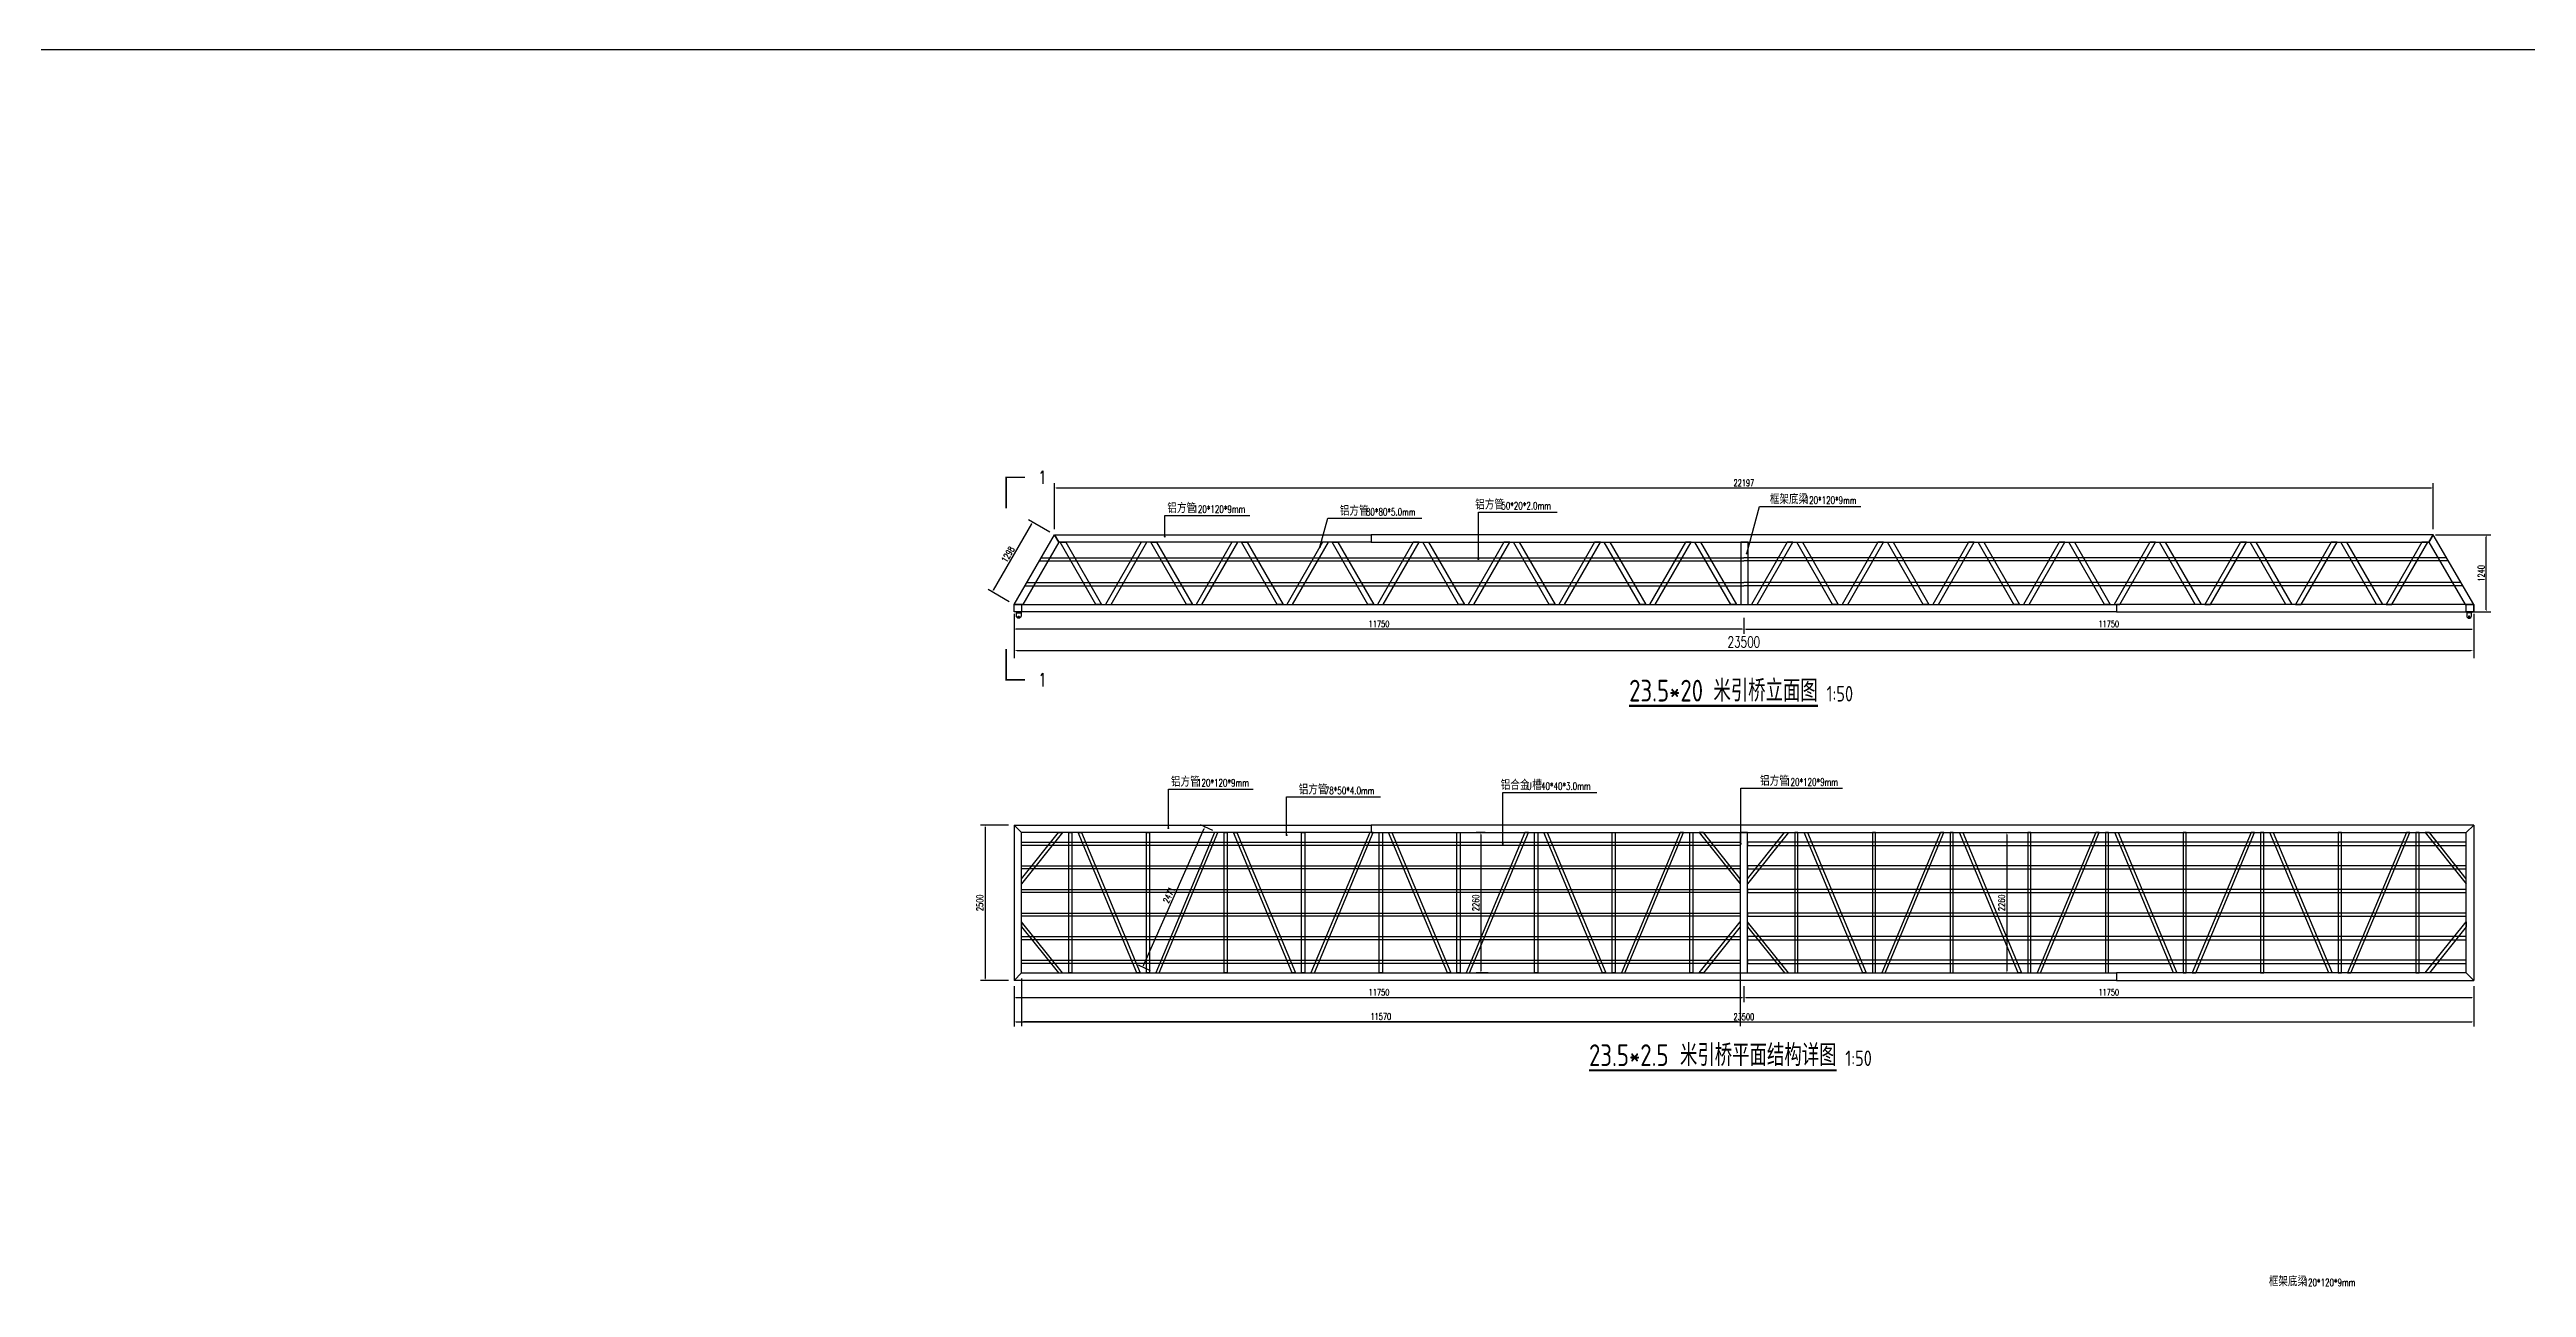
# Model space of a CAD drawing. Header units: millimetres. Extents: x 50522 to 205845, y 40309 to 82020.
# Drawn here: x 93714 to 133594, y 61100 to 81037 of the extents above; entities that cross this region are included whole.
import ezdxf

# ---------------------------------------------------------------- set-up
doc = ezdxf.new("R2010")
doc.units = ezdxf.units.MM
doc.header["$LTSCALE"] = 1000
for name, color, linetype in [('DIM_LEAD', 3, 'Continuous'), ('DIM_SYMB', 3, 'Continuous'), ('PUB_DIM', 3, 'Continuous'), ('PUB_TEXT', 7, 'Continuous'), ('track level', 7, 'Continuous'), ('W-STEEL_FRAME钢架', 3, 'Continuous'), ('W-STEEL_KEEL钢龙骨', 5, 'Continuous'), ('方管150X150X12', 3, 'Continuous'), ('结构', 1, 'Continuous')]:
    doc.layers.add(name, color=color, linetype=linetype)
doc.layers.add('成片房屋', color=1, linetype='Continuous', lineweight=0)
doc.styles.add('_TCH_DIM', font='SIMPLEX.shx', dxfattribs={"bigfont": 'hztxt.shx'})
doc.styles.add('_TCH_LABEL', font='COMPLEX', dxfattribs={"bigfont": 'GBCBIG'})
doc.styles.get("Standard").update_dxf_attribs({"font": 'tssdeng.shx', "width": 0.8, "bigfont": 'hztxt.shx'})
doc.styles.add('STANDARD_T3', font='simplex.shx', dxfattribs={"width": 0.7, "bigfont": 'hztxt.shx'})
doc.dimstyles.new('W&&30', dxfattribs={"dimtxt": 105, "dimasz": 30, "dimexe": 75, "dimexo": 90, "dimgap": 30, "dimtad": 1, "dimdec": 0, "dimzin": 0, "dimdsep": 46, "dimtxsty": 'STANDARD_T3', "dimcen": 0.09, "dimclrd": 1, "dimclre": 1, "dimclrt": 7, "dimazin": 2, "dimtfac": 1, "dimtdec": 0, "dimtix": 1, "dimtmove": 2, "dimatfit": 3, "dimfxl": 0, "dimtolj": 1, "dimtzin": 0, "dimarcsym": 0})
doc.dimstyles.new('W&&50', dxfattribs={"dimtxt": 175, "dimasz": 50, "dimexe": 125, "dimexo": 150, "dimgap": 50, "dimtad": 1, "dimdec": 0, "dimzin": 0, "dimdsep": 46, "dimtxsty": 'STANDARD_T3', "dimcen": 0.09, "dimclrd": 1, "dimclre": 1, "dimclrt": 7, "dimazin": 2, "dimtfac": 1, "dimtdec": 0, "dimtix": 1, "dimtmove": 2, "dimatfit": 3, "dimfxl": 0, "dimtolj": 1, "dimtzin": 0, "dimarcsym": 0})

# ---------------------------------------------------------------- blocks, each defined once
blk = doc.blocks.new('*D80')
at = {"layer": 'Defpoints', "color": 0, "transparency": 16777216}
for p in [(112314, 68518), (112524, 68425), (111524, 66165)]:
    blk.add_point(p, dxfattribs=at)
at = {"layer": 'PUB_DIM', "color": 1, "lineweight": -2, "transparency": 16777216}
for p, q in [((111326, 66286), (112302, 68491)), ((112442, 68462), (112246, 68549)), ((111442, 66202), (111246, 66289))]:
    blk.add_line(p, q, dxfattribs=at)
at = {"layer": 'PUB_DIM', "color": 1, "transparency": 16777216}
for points in [[(112297, 68493), (112307, 68489), (112314, 68518)], [(111322, 66288), (111331, 66284), (111314, 66258)]]:
    blk.add_solid(points, dxfattribs=at)
at = {"layer": 'PUB_DIM', "color": 7, "transparency": 16777216, "insert": (111739, 67422), "char_height": 105, "attachment_point": 5, "rotation": 66.1317, "style": 'STANDARD_T3'}
blk.add_mtext('\\A1;2471', dxfattribs=at)
blk = doc.blocks.new('*D79')
at = {"layer": 'Defpoints', "color": 0, "transparency": 16777216}
for p in [(109896, 73221), (108891, 72303), (109244, 72098)]:
    blk.add_point(p, dxfattribs=at)
at = {"layer": 'PUB_DIM', "color": 1, "lineweight": -2, "transparency": 16777216}
for p, q in [((109527, 73400), (108906, 72329)), ((109818, 73266), (109478, 73464)), ((109166, 72143), (108826, 72341))]:
    blk.add_line(p, q, dxfattribs=at)
at = {"layer": 'PUB_DIM', "color": 1, "transparency": 16777216}
for points in [[(109523, 73403), (109532, 73398), (109542, 73426)], [(108901, 72332), (108910, 72327), (108891, 72303)]]:
    blk.add_solid(points, dxfattribs=at)
at = {"layer": 'PUB_DIM', "color": 7, "transparency": 16777216, "insert": (109145, 72906), "char_height": 105, "attachment_point": 5, "rotation": 59.8731, "style": 'STANDARD_T3'}
blk.add_mtext('\\A1;1298', dxfattribs=at)
blk = doc.blocks.new('*D78')
at = {"layer": 'Defpoints', "color": 0, "transparency": 16777216}
for p in [(132092, 73976), (109896, 73221), (132092, 73221)]:
    blk.add_point(p, dxfattribs=at)
at = {"layer": 'PUB_DIM', "color": 1, "lineweight": -2, "transparency": 16777216}
for p, q in [((109896, 73311), (109896, 74051)), ((109926, 73976), (132062, 73976)), ((132092, 73311), (132092, 74051))]:
    blk.add_line(p, q, dxfattribs=at)
at = {"layer": 'PUB_DIM', "color": 1, "transparency": 16777216}
for points in [[(109926, 73981), (109926, 73971), (109896, 73976)], [(132062, 73981), (132062, 73971), (132092, 73976)]]:
    blk.add_solid(points, dxfattribs=at)
at = {"layer": 'PUB_DIM', "color": 7, "transparency": 16777216, "insert": (120994, 74058), "char_height": 105, "attachment_point": 5, "style": 'STANDARD_T3'}
blk.add_mtext('\\A1;22197', dxfattribs=at)
blk = doc.blocks.new('*U74')
at = {"layer": 'W-STEEL_KEEL钢龙骨', "color": 4}
blk.add_lwpolyline([(-5785, 25), (5785, 25), (5785, -25), (-5785, -25)], close=True, dxfattribs=at)
blk = doc.blocks.new('*U75')
at = {"layer": 'PUB_DIM', "color": 0, "linetype": 'ByBlock', "lineweight": -2, "transparency": 16777216}
for p in [(0, 1900), (0, 1520), (0, 1140), (0, 760), (0, 380), (0, 0)]:
    blk.add_blockref('*U74', p, dxfattribs=at)
blk = doc.blocks.new('*U72')
at = {"layer": '结构'}
blk.add_lwpolyline([(25, 1130), (25, -1130), (-25, -1130), (-25, 1130)], close=True, dxfattribs=at)
blk = doc.blocks.new('*U73')
at = {"color": 0, "linetype": 'ByBlock', "lineweight": -2, "transparency": 16777216}
for p in [(0, 0), (1250, 0), (2500, 0), (3750, 0), (5000, 0), (6250, 0), (7500, 0), (8750, 0), (10000, 0)]:
    blk.add_blockref('*U72', p, dxfattribs=at)
blk = doc.blocks.new('*D76')
at = {"layer": 'Defpoints', "color": 0, "transparency": 16777216}
for p in [(125069, 68425), (125019, 66165), (125228, 66165)]:
    blk.add_point(p, dxfattribs=at)
at = {"layer": '成片房屋', "color": 1, "lineweight": -2, "transparency": 16777216}
for p, q in [((125159, 68425), (125303, 68425)), ((125228, 68395), (125228, 66195)), ((125109, 66165), (125303, 66165))]:
    blk.add_line(p, q, dxfattribs=at)
at = {"layer": '成片房屋', "color": 1, "transparency": 16777216}
for points in [[(125223, 68395), (125233, 68395), (125228, 68425)], [(125223, 66195), (125233, 66195), (125228, 66165)]]:
    blk.add_solid(points, dxfattribs=at)
at = {"layer": '成片房屋', "color": 7, "transparency": 16777216, "insert": (125145, 67295), "char_height": 105, "attachment_point": 5, "rotation": 90, "style": 'STANDARD_T3'}
blk.add_mtext('\\A1;2260', dxfattribs=at)
blk = doc.blocks.new('*D71')
at = {"layer": 'Defpoints', "color": 0, "transparency": 16777216}
for p in [(120934, 66370), (109364, 66165), (120934, 65382)]:
    blk.add_point(p, dxfattribs=at)
at = {"layer": 'PUB_DIM', "color": 1, "lineweight": -2, "transparency": 16777216}
for p, q in [((120934, 66280), (120934, 65307)), ((109364, 66075), (109364, 65307)), ((109394, 65382), (120904, 65382))]:
    blk.add_line(p, q, dxfattribs=at)
at = {"layer": 'PUB_DIM', "color": 1, "transparency": 16777216}
for points in [[(109394, 65387), (109394, 65377), (109364, 65382)], [(120904, 65387), (120904, 65377), (120934, 65382)]]:
    blk.add_solid(points, dxfattribs=at)
at = {"layer": 'PUB_DIM', "color": 7, "transparency": 16777216, "insert": (115149, 65464), "char_height": 105, "attachment_point": 5, "style": 'STANDARD_T3'}
blk.add_mtext('\\A1;11570', dxfattribs=at)
blk = doc.blocks.new('*U69')
at = {"layer": 'W-STEEL_KEEL钢龙骨', "color": 4}
blk.add_lwpolyline([(-5785, 25), (5785, 25), (5785, -25), (-5785, -25)], close=True, dxfattribs=at)
blk = doc.blocks.new('*U70')
at = {"layer": 'PUB_DIM', "color": 0, "linetype": 'ByBlock', "lineweight": -2, "transparency": 16777216}
for p in [(0, 1900), (0, 1520), (0, 1140), (0, 760), (0, 380), (0, 0)]:
    blk.add_blockref('*U69', p, dxfattribs=at)
blk = doc.blocks.new('*D25')
at = {"color": 1, "lineweight": -2, "transparency": 16777216}
for p, q in [((109244, 65955), (109244, 65302)), ((132744, 65955), (132744, 65302)), ((109274, 65377), (132714, 65377))]:
    blk.add_line(p, q, dxfattribs=at)
at = {"color": 1, "transparency": 16777216}
for points in [[(109274, 65382), (109274, 65372), (109244, 65377)], [(132714, 65382), (132714, 65372), (132744, 65377)]]:
    blk.add_solid(points, dxfattribs=at)
at = {"layer": 'Defpoints', "color": 0, "transparency": 16777216}
for p in [(109244, 66045), (132744, 66045), (132744, 65377)]:
    blk.add_point(p, dxfattribs=at)
at = {"color": 7, "transparency": 16777216, "insert": (120994, 65459), "char_height": 105, "attachment_point": 5, "style": 'STANDARD_T3'}
blk.add_mtext('\\A1;23500', dxfattribs=at)
blk = doc.blocks.new('*D15')
at = {"layer": 'Defpoints', "color": 0, "transparency": 16777216}
for p in [(120994, 66045), (132744, 66045), (132744, 65772)]:
    blk.add_point(p, dxfattribs=at)
at = {"layer": '成片房屋', "color": 1, "lineweight": -2, "transparency": 16777216}
for p, q in [((120994, 65955), (120994, 65697)), ((132744, 65955), (132744, 65697)), ((121024, 65772), (132714, 65772))]:
    blk.add_line(p, q, dxfattribs=at)
at = {"layer": '成片房屋', "color": 1, "transparency": 16777216}
for points in [[(121024, 65777), (121024, 65767), (120994, 65772)], [(132714, 65777), (132714, 65767), (132744, 65772)]]:
    blk.add_solid(points, dxfattribs=at)
at = {"layer": '成片房屋', "color": 7, "transparency": 16777216, "insert": (126869, 65854), "char_height": 105, "attachment_point": 5, "style": 'STANDARD_T3'}
blk.add_mtext('\\A1;11750', dxfattribs=at)
blk = doc.blocks.new('*D14')
at = {"layer": 'Defpoints', "color": 0, "transparency": 16777216}
for p in [(120994, 71977), (132744, 71980), (132744, 71704)]:
    blk.add_point(p, dxfattribs=at)
at = {"layer": '成片房屋', "color": 1, "lineweight": -2, "transparency": 16777216}
for p, q in [((120994, 71887), (120994, 71629)), ((132744, 71890), (132744, 71629)), ((121024, 71704), (132714, 71704))]:
    blk.add_line(p, q, dxfattribs=at)
at = {"layer": '成片房屋', "color": 1, "transparency": 16777216}
for points in [[(121024, 71709), (121024, 71699), (120994, 71704)], [(132714, 71709), (132714, 71699), (132744, 71704)]]:
    blk.add_solid(points, dxfattribs=at)
at = {"layer": '成片房屋', "color": 7, "transparency": 16777216, "insert": (126869, 71786), "char_height": 105, "attachment_point": 5, "style": 'STANDARD_T3'}
blk.add_mtext('\\A1;11750', dxfattribs=at)
blk = doc.blocks.new('*U6')
at = {"layer": '结构'}
blk.add_lwpolyline([(25, 1130), (25, -1130), (-25, -1130), (-25, 1130)], close=True, dxfattribs=at)
blk = doc.blocks.new('*U7')
at = {"color": 0, "linetype": 'ByBlock', "lineweight": -2, "transparency": 16777216}
for p in [(0, 0), (1250, 0), (2500, 0), (3750, 0), (5000, 0), (6250, 0), (7500, 0), (8750, 0), (10000, 0)]:
    blk.add_blockref('*U6', p, dxfattribs=at)
blk = doc.blocks.new('*D13')
at = {"color": 1, "lineweight": -2, "transparency": 16777216}
for p, q in [((109244, 71948), (109244, 71233)), ((132744, 71951), (132744, 71233)), ((109294, 71358), (132694, 71358))]:
    blk.add_line(p, q, dxfattribs=at)
at = {"color": 1, "transparency": 16777216}
for points in [[(109294, 71366), (109294, 71349), (109244, 71358)], [(132694, 71366), (132694, 71349), (132744, 71358)]]:
    blk.add_solid(points, dxfattribs=at)
at = {"layer": 'Defpoints', "color": 0, "transparency": 16777216}
for p in [(109244, 72098), (132744, 72101), (132744, 71358)]:
    blk.add_point(p, dxfattribs=at)
at = {"color": 7, "transparency": 16777216, "insert": (120994, 71495), "char_height": 175, "attachment_point": 5, "style": 'STANDARD_T3'}
blk.add_mtext('\\A1;23500', dxfattribs=at)
blk = doc.blocks.new('YQT')
at = {"color": 1}
for radius in [10.5, 10]:
    blk.add_circle((0, -75), radius, dxfattribs=at)
at = {"layer": 'track level', "color": 1}
for p, q in [((-37, 0), (-38, -10)), ((37, 0), (-37, 0)), ((37, 0), (37, -10)), ((-38, -10), (37, -10))]:
    blk.add_line(p, q, dxfattribs=at)
blk.add_lwpolyline([(-38, -10), (37, -10), (37, -62, -0.414214), (0, -100), (0, -100, -0.414214), (-38, -62)], format="xyb", close=True, dxfattribs=at)
blk = doc.blocks.new('*D11')
at = {"layer": 'Defpoints', "color": 0, "transparency": 16777216}
for p in [(132038, 73221), (132947, 73221), (132038, 71981)]:
    blk.add_point(p, dxfattribs=at)
at = {"layer": '成片房屋', "color": 1, "lineweight": -2, "transparency": 16777216}
for p, q in [((132128, 73221), (133022, 73221)), ((132947, 72011), (132947, 73191)), ((132128, 71981), (133022, 71981))]:
    blk.add_line(p, q, dxfattribs=at)
at = {"layer": '成片房屋', "color": 1, "transparency": 16777216}
for points in [[(132942, 73191), (132952, 73191), (132947, 73221)], [(132942, 72011), (132952, 72011), (132947, 71981)]]:
    blk.add_solid(points, dxfattribs=at)
at = {"layer": '成片房屋', "color": 7, "transparency": 16777216, "insert": (132865, 72601), "char_height": 105, "attachment_point": 5, "rotation": 90, "style": 'STANDARD_T3'}
blk.add_mtext('\\A1;1240', dxfattribs=at)
blk = doc.blocks.new('*D12')
at = {"layer": 'Defpoints', "color": 0, "transparency": 16777216}
for p in [(109244, 68545), (108777, 66045), (109244, 66045)]:
    blk.add_point(p, dxfattribs=at)
at = {"layer": '成片房屋', "color": 1, "lineweight": -2, "transparency": 16777216}
for p, q in [((109154, 68545), (108702, 68545)), ((108777, 68515), (108777, 66075)), ((109154, 66045), (108702, 66045))]:
    blk.add_line(p, q, dxfattribs=at)
at = {"layer": '成片房屋', "color": 1, "transparency": 16777216}
for points in [[(108772, 68515), (108782, 68515), (108777, 68545)], [(108772, 66075), (108782, 66075), (108777, 66045)]]:
    blk.add_solid(points, dxfattribs=at)
at = {"layer": '成片房屋', "color": 7, "transparency": 16777216, "insert": (108694, 67295), "char_height": 105, "attachment_point": 5, "rotation": 90, "style": 'STANDARD_T3'}
blk.add_mtext('\\A1;2500', dxfattribs=at)
blk = doc.blocks.new('*D10')
at = {"layer": 'Defpoints', "color": 0, "transparency": 16777216}
for p in [(109244, 71991), (120994, 71977), (109244, 71704)]:
    blk.add_point(p, dxfattribs=at)
at = {"layer": '成片房屋', "color": 1, "lineweight": -2, "transparency": 16777216}
for p, q in [((109244, 71901), (109244, 71629)), ((120994, 71887), (120994, 71629)), ((120964, 71704), (109274, 71704))]:
    blk.add_line(p, q, dxfattribs=at)
at = {"layer": '成片房屋', "color": 1, "transparency": 16777216}
for points in [[(109274, 71709), (109274, 71699), (109244, 71704)], [(120964, 71709), (120964, 71699), (120994, 71704)]]:
    blk.add_solid(points, dxfattribs=at)
at = {"layer": '成片房屋', "color": 7, "transparency": 16777216, "insert": (115119, 71786), "char_height": 105, "attachment_point": 5, "style": 'STANDARD_T3'}
blk.add_mtext('\\A1;11750', dxfattribs=at)
blk = doc.blocks.new('*D9')
at = {"layer": 'Defpoints', "color": 0, "transparency": 16777216}
for p in [(116919, 68425), (116760, 66165), (116969, 66165)]:
    blk.add_point(p, dxfattribs=at)
at = {"layer": '成片房屋', "color": 1, "lineweight": -2, "transparency": 16777216}
for p, q in [((116829, 68425), (116685, 68425)), ((116760, 68395), (116760, 66195)), ((116879, 66165), (116685, 66165))]:
    blk.add_line(p, q, dxfattribs=at)
at = {"layer": '成片房屋', "color": 1, "transparency": 16777216}
for points in [[(116755, 68395), (116765, 68395), (116760, 68425)], [(116755, 66195), (116765, 66195), (116760, 66165)]]:
    blk.add_solid(points, dxfattribs=at)
at = {"layer": '成片房屋', "color": 7, "transparency": 16777216, "insert": (116678, 67295), "char_height": 105, "attachment_point": 5, "rotation": 90, "style": 'STANDARD_T3'}
blk.add_mtext('\\A1;2260', dxfattribs=at)
blk = doc.blocks.new('*D8')
at = {"layer": 'Defpoints', "color": 0, "transparency": 16777216}
for p in [(109244, 66045), (120994, 66045), (120994, 65772)]:
    blk.add_point(p, dxfattribs=at)
at = {"layer": '成片房屋', "color": 1, "lineweight": -2, "transparency": 16777216}
for p, q in [((109244, 65955), (109244, 65697)), ((120994, 65955), (120994, 65697)), ((109274, 65772), (120964, 65772))]:
    blk.add_line(p, q, dxfattribs=at)
at = {"layer": '成片房屋', "color": 1, "transparency": 16777216}
for points in [[(109274, 65777), (109274, 65767), (109244, 65772)], [(120964, 65777), (120964, 65767), (120994, 65772)]]:
    blk.add_solid(points, dxfattribs=at)
at = {"layer": '成片房屋', "color": 7, "transparency": 16777216, "insert": (115119, 65854), "char_height": 105, "attachment_point": 5, "style": 'STANDARD_T3'}
blk.add_mtext('\\A1;11750', dxfattribs=at)

msp = doc.modelspace()

# ---------------------------------------------------------------- linework, layer by layer
for points in [[(67112.1, 81037), (166036.4, 81037), (166036.4, 40309.3), (67112.1, 40309.3)], [(109984.3, 73101.1), (110076.7, 73101.1), (110654, 72101.1), (110561.7, 72101.1)], [(111383.8, 73101.1), (111291.4, 73101.1), (110714, 72101.1), (110806.4, 72101.1)], [(111444.3, 73101.1), (111536.7, 73101.1), (112114, 72101.1), (112021.7, 72101.1)], [(112843.8, 73101.1), (112751.4, 73101.1), (112174, 72101.1), (112266.4, 72101.1)], [(112904.3, 73101.1), (112996.7, 73101.1), (113574, 72101.1), (113481.7, 72101.1)], [(114303.8, 73101.1), (114211.4, 73101.1), (113634, 72101.1), (113726.4, 72101.1)], [(114364.3, 73101.1), (114456.7, 73101.1), (115034, 72101.1), (114941.7, 72101.1)], [(115763.8, 73101.1), (115671.4, 73101.1), (115094, 72101.1), (115186.4, 72101.1)], [(115824.3, 73101.1), (115916.7, 73101.1), (116494, 72101.1), (116401.7, 72101.1)], [(117223.8, 73101.1), (117131.4, 73101.1), (116554, 72101.1), (116646.4, 72101.1)], [(117284.3, 73101.1), (117376.7, 73101.1), (117954, 72101.1), (117861.7, 72101.1)], [(118683.8, 73101.1), (118591.4, 73101.1), (118014, 72101.1), (118106.4, 72101.1)], [(118744.3, 73101.1), (118836.7, 73101.1), (119414, 72101.1), (119321.7, 72101.1)], [(120143.8, 73101.1), (120051.4, 73101.1), (119474, 72101.1), (119566.4, 72101.1)], [(120204.3, 73101.1), (120296.7, 73101.1), (120874, 72101.1), (120781.7, 72101.1)], [(121783.8, 73101.1), (121691.4, 73101.1), (121114, 72101.1), (121206.4, 72101.1)], [(121844.3, 73101.1), (121936.7, 73101.1), (122514, 72101.1), (122421.7, 72101.1)], [(123243.8, 73101.1), (123151.4, 73101.1), (122574, 72101.1), (122666.4, 72101.1)], [(123304.3, 73101.1), (123396.7, 73101.1), (123974, 72101.1), (123881.7, 72101.1)], [(124703.8, 73101.1), (124611.4, 73101.1), (124034, 72101.1), (124126.4, 72101.1)], [(124764.3, 73101.1), (124856.7, 73101.1), (125434, 72101.1), (125341.7, 72101.1)], [(126163.8, 73101.1), (126071.4, 73101.1), (125494, 72101.1), (125586.4, 72101.1)], [(126224.3, 73101.1), (126316.7, 73101.1), (126894, 72101.1), (126801.7, 72101.1)], [(127623.8, 73101.1), (127531.4, 73101.1), (126954, 72101.1), (127046.4, 72101.1)], [(127684.3, 73101.1), (127776.7, 73101.1), (128354, 72101.1), (128261.7, 72101.1)], [(129083.8, 73101.1), (128991.4, 73101.1), (128414, 72101.1), (128506.4, 72101.1)], [(129144.3, 73101.1), (129236.7, 73101.1), (129814, 72101.1), (129721.7, 72101.1)], [(130543.8, 73101.1), (130451.4, 73101.1), (129874, 72101.1), (129966.4, 72101.1)], [(130604.3, 73101.1), (130696.7, 73101.1), (131274, 72101.1), (131181.7, 72101.1)], [(132003.8, 73101.1), (131911.4, 73101.1), (131334, 72101.1), (131426.4, 72101.1)], [(109244, 72101.1), (109364, 72101.1), (109364, 71981.1), (109244, 71981.1)], [(132624, 72101.1), (132744, 72101.1), (132744, 71981.1), (132624, 71981.1)]]:
    msp.add_lwpolyline(points, close=True)
at = {"layer": 'DIM_LEAD'}
for p, q in [((111670, 73193.9), (111670, 73532.5)), ((111670, 73532.5), (113037.3, 73532.5)), ((114167.5, 73025.1), (114293.9, 73488.2)), ((114293.9, 73488.2), (115806.7, 73488.2)), ((116719.5, 72831.1), (116719.5, 73589)), ((116719.5, 73589), (117986.5, 73589)), ((121039.5, 72923.1), (121243.3, 73676.4)), ((121243.3, 73676.4), (122878.5, 73676.4)), ((111728.4, 68497.6), (111728.4, 69126.3)), ((111728.4, 69126.3), (113095.8, 69126.3)), ((113632, 68386.6), (113632, 69000.2)), ((113632, 69000.2), (115144.7, 69000.2)), ((117112.9, 68245.1), (117112.9, 69074.1)), ((117112.9, 69074.1), (118625.6, 69074.1)), ((120945, 68245), (120945, 69139.3)), ((120945, 69139.3), (122580.3, 69139.3))]:
    msp.add_line(p, q, dxfattribs=at)
at = {"layer": 'DIM_LEAD', "const_width": 16}
for points in [[(111670, 73185.9, 1), (111670, 73201.9, 1)], [(114165.4, 73017.4, 1), (114169.6, 73032.8, 1)], [(116719.5, 72823.1, 1), (116719.5, 72839.1, 1)], [(121037.4, 72915.4, 1), (121041.6, 72930.8, 1)], [(111728.4, 68489.6, 1), (111728.4, 68505.6, 1)], [(113632, 68378.6, 1), (113632, 68394.6, 1)], [(117112.9, 68237.1, 1), (117112.9, 68253.1, 1)], [(120945, 68237, 1), (120945, 68253, 1)]]:
    msp.add_lwpolyline(points, format="xyb", close=True, dxfattribs=at)
at = {"layer": 'DIM_SYMB'}
for points, const_width in [([(109417.2, 74146.5), (109117.2, 74146.5), (109117.2, 73646.5)], 25), ([(109117.2, 71385.3), (109117.2, 70885.3), (109417.2, 70885.3)], 25), ([(119146.6, 70467.2), (122185.2, 70467.2)], 35), ([(118500.8, 64596.6), (122487.1, 64596.6)], 35)]:
    msp.add_lwpolyline(points, dxfattribs=dict(at, const_width=const_width))
at = {"layer": 'W-STEEL_FRAME钢架', "color": 4}
for p, q in [((109651.4, 72801.1), (120994, 72801.1)), ((109680.4, 72851.1), (120994, 72851.1)), ((132307.7, 72851.1), (120994, 72851.1)), ((132336.7, 72801.1), (120994, 72801.1)), ((109418.6, 72401.1), (120994, 72401.1)), ((109447.7, 72451.1), (120994, 72451.1)), ((132540.4, 72451.1), (120994, 72451.1)), ((132569.5, 72401.1), (120994, 72401.1))]:
    msp.add_line(p, q, dxfattribs=at)
at = {"layer": 'W-STEEL_FRAME钢架', "color": 6}
for points in [[(109383.1, 72101.1), (109244, 72101.1), (109895.7, 73221.1), (109964.5, 73101.1)], [(109895.7, 73221.1), (114994, 73221.1), (114994, 73101.1), (109964.5, 73101.1)], [(132092.4, 73221.1), (114994, 73221.1), (114994, 73101.1), (132023.5, 73101.1)], [(120944, 72101.1), (121064, 72101.1), (121064, 73101.1), (120944, 73101.1)], [(132605, 72101.1), (132744, 72101.1), (132092.4, 73221.1), (132023.5, 73101.1)], [(109244, 71981.1), (109244, 72101.1), (126994, 72101.1), (126994, 71981.1)], [(132744, 71981.1), (132744, 72101.1), (126994, 72101.1), (126994, 71981.1)]]:
    msp.add_lwpolyline(points, close=True, dxfattribs=at)
at = {"layer": '方管150X150X12', "color": 6}
for points in [[(109244, 68545.4), (109244, 66045.4), (109364, 66165.4), (109364, 68425.4)], [(109244, 68545.4), (114994, 68545.4), (114994, 68425.4), (109364, 68425.4)], [(132744, 68545.4), (114994, 68545.4), (114994, 68425.4), (132624, 68425.4)], [(120934, 68425.4), (120934, 66165.4), (121054, 66165.4), (121054, 68425.4)], [(132744, 68545.4), (132744, 66045.4), (132624, 66165.4), (132624, 68425.4)], [(109364, 66165.4), (126994, 66165.4), (126994, 66045.4), (109244, 66045.4)], [(132624, 66165.4), (126994, 66165.4), (126994, 66045.4), (132744, 66045.4)]]:
    msp.add_lwpolyline(points, close=True, dxfattribs=at)
at = {"layer": '结构'}
for points in [[(110024, 68425.4), (109364, 67602.8), (109364, 67681.6), (109956.9, 68425.8)], [(110274, 68425.4), (110328.3, 68425.4), (111274, 66165.4), (111219.8, 66165.4)], [(112524, 68425.4), (112469.8, 68425.4), (111524, 66165.4), (111578.3, 66165.4)], [(112774, 68425.4), (112828.3, 68425.4), (113774, 66165.4), (113719.8, 66165.4)], [(115024, 68425.4), (114969.8, 68425.4), (114024, 66165.4), (114078.3, 66165.4)], [(115274, 68425.4), (115328.3, 68425.4), (116274, 66165.4), (116219.8, 66165.4)], [(117524, 68425.4), (117469.8, 68425.4), (116524, 66165.4), (116578.3, 66165.4)], [(117774, 68425.4), (117828.3, 68425.4), (118774, 66165.4), (118719.8, 66165.4)], [(120024, 68425.4), (119969.8, 68425.4), (119024, 66165.4), (119078.3, 66165.4)], [(120274, 68425.4), (120934, 67602.8), (120934, 67681.6), (120341.2, 68425.8)], [(121714, 68425.4), (121054, 67602.8), (121054, 67681.6), (121646.9, 68425.8)], [(121964, 68425.4), (122018.3, 68425.4), (122964, 66165.4), (122909.8, 66165.4)], [(124214, 68425.4), (124159.8, 68425.4), (123214, 66165.4), (123268.3, 66165.4)], [(124464, 68425.4), (124518.3, 68425.4), (125464, 66165.4), (125409.8, 66165.4)], [(126714, 68425.4), (126659.8, 68425.4), (125714, 66165.4), (125768.3, 66165.4)], [(126964, 68425.4), (127018.3, 68425.4), (127964, 66165.4), (127909.8, 66165.4)], [(129214, 68425.4), (129159.8, 68425.4), (128214, 66165.4), (128268.3, 66165.4)], [(129464, 68425.4), (129518.3, 68425.4), (130464, 66165.4), (130409.8, 66165.4)], [(131714, 68425.4), (131659.8, 68425.4), (130714, 66165.4), (130768.3, 66165.4)], [(131964, 68425.4), (132624, 67602.8), (132624, 67681.6), (132031.2, 68425.8)], [(110024, 66165.4), (109364, 66988), (109364, 66909.3), (109956.9, 66165)], [(120274, 66165.4), (120934, 66988), (120934, 66909.3), (120341.2, 66165)], [(121714, 66165.4), (121054, 66988), (121054, 66909.3), (121646.9, 66165)], [(131964, 66165.4), (132624, 66988), (132624, 66909.3), (132031.2, 66165)]]:
    msp.add_lwpolyline(points, close=True, dxfattribs=at)

# ---------------------------------------------------------------- block references
at = {"color": 6}
msp.add_blockref('*U7', (110149, 67295.4), dxfattribs=at)
at = {"color": 6, "xscale": -1}
msp.add_blockref('*U73', (131839, 67295.4), dxfattribs=at)
at = {"layer": 'PUB_DIM'}
for name, p in [('YQT', (109319, 71977.1)), ('*U70', (115149, 66345.4))]:
    msp.add_blockref(name, p, dxfattribs=at)
at = {"layer": 'PUB_DIM', "xscale": -1}
for name, p in [('YQT', (132669, 71977.1)), ('*U75', (126839, 66345.4))]:
    msp.add_blockref(name, p, dxfattribs=at)

# ---------------------------------------------------------------- texts
at = {"layer": 'PUB_TEXT', "color": 7, "width": 0.705882}
for s, height, style, p in [('1', 212.5, '_TCH_LABEL', (109635, 74040.2)), ('120*120*9mm', 119, '_TCH_DIM', (121972.5, 73718.4)), ('120*120*9mm', 119, '_TCH_DIM', (112131.3, 73574.5)), ('80*80*5.0mm', 119, '_TCH_DIM', (114908.7, 73530.2)), ('50*20*2.0mm', 119, '_TCH_DIM', (117088.5, 73631)), ('1', 212.5, '_TCH_LABEL', (109635, 70779.1)), ('120*120*9mm', 119, '_TCH_DIM', (112189.8, 69168.3)), ('78*50*4.0mm', 119, '_TCH_DIM', (114246.7, 69042.2)), ('U', 119, '_TCH_DIM', (117499.6, 69116.1)), ('40*40*3.0mm', 119, '_TCH_DIM', (117727.6, 69116.1)), ('120*120*9mm', 119, '_TCH_DIM', (121674.3, 69181.3)), ('120*120*9mm', 119, '_TCH_DIM', (130005.3, 61121.7))]:
    msp.add_text(s, height=height, dxfattribs=dict(at, style=style)).set_placement(p)
at = {"layer": 'PUB_TEXT', "color": 7, "style": '_TCH_DIM'}
for s, p in [('铝方管', (116668.5, 73631)), ('框架底梁', (121412.5, 73718.4)), ('铝方管', (111711.3, 73574.5)), ('铝方管', (114488.7, 73530.2)), ('铝方管', (111769.8, 69168.3)), ('铝方管', (113826.7, 69042.2)), ('铝合金', (117079.6, 69116.1)), ('槽', (117587.6, 69116.1)), ('铝方管', (121254.3, 69181.3)), ('框架底梁', (129445.3, 61121.7))]:
    msp.add_text(s, height=140, dxfattribs=at).set_placement(p)
at = {"layer": 'PUB_TEXT', "color": 7, "width": 0.8}
for s, height, p in [('23.5*20', 350, (119146.6, 70537.2)), ('米引桥立面图', 350, (120503.5, 70537.2)), ('1:50', 250, (122325.2, 70537.2)), ('23.5*2.5', 350, (118500.8, 64666.6)), ('米引桥平面结构详图', 350, (119965.4, 64666.6)), ('1:50', 250, (122627.1, 64666.6))]:
    msp.add_text(s, height=height, dxfattribs=at).set_placement(p)

# ---------------------------------------------------------------- dimensions: what is measured, and where the dimension line sits
for base, p1, p2, dimstyle, picture, middle in [((132744, 71357.6), (109244, 72098.1), (132744, 72101.1), 'W&&50', '*D13', (120994, 71495.1)), ((132744, 65376.6), (109244, 66045.4), (132744, 66045.4), 'W&&30', '*D25', (120994, 65459.1))]:
    dim = msp.add_linear_dim(base=base, p1=p1, p2=p2, dimstyle=dimstyle)
    dim.commit()
    dim.dimension.update_dxf_attribs({"geometry": picture, "text_midpoint": middle})
at = {"layer": 'PUB_DIM'}
for base, p1, p2, picture, middle in [((132092.4, 73975.7), (109895.7, 73221.1), (132092.4, 73221.1), '*D78', (120994, 74058.2)), ((120934, 65381.8), (109364, 66165.4), (120934, 66370.4), '*D71', (115149, 65464.3))]:
    dim = msp.add_linear_dim(base=base, p1=p1, p2=p2, dimstyle='W&&30', dxfattribs=at)
    dim.commit()
    dim.dimension.update_dxf_attribs({"geometry": picture, "text_midpoint": middle})
for p1, p2, distance, picture, middle in [((109895.7, 73221.1), (109244, 72098.1), -408.5, '*D79', (109145.2, 72906.1)), ((111524, 66165.4), (112524, 68425.4), 229.5, '*D80', (111738.8, 67421.7))]:
    dim = msp.add_aligned_dim(p1=p1, p2=p2, distance=distance, dimstyle='W&&30', dxfattribs=at)
    dim.commit()
    dim.dimension.update_dxf_attribs({"geometry": picture, "text_midpoint": middle})
at = {"layer": '成片房屋', "color": 1}
for base, p1, p2, picture, middle in [((132947.3, 73221.1), (132037.6, 71981.1), (132037.6, 73221.1), '*D11', (132864.8, 72601.1)), ((108776.6, 66045.4), (109244, 68545.4), (109244, 66045.4), '*D12', (108694.1, 67295.4)), ((116760.3, 66165.4), (116919, 68425.4), (116969, 66165.4), '*D9', (116677.8, 67295.4)), ((125227.8, 66165.4), (125069, 68425.4), (125019, 66165.4), '*D76', (125145.3, 67295.4))]:
    dim = msp.add_linear_dim(base=base, p1=p1, p2=p2, angle=90, dimstyle='W&&30', dxfattribs=at)
    dim.commit()
    dim.dimension.update_dxf_attribs({"geometry": picture, "text_midpoint": middle})
for base, p1, p2, picture, middle in [((109244, 71703.9), (120994, 71977.1), (109244, 71990.9), '*D10', (115119, 71786.4)), ((120994, 65771.5), (109244, 66045.4), (120994, 66045.4), '*D8', (115119, 65854))]:
    dim = msp.add_linear_dim(base=base, p1=p1, p2=p2, dimstyle='W&&30', dxfattribs=at)
    dim.commit()
    dim.dimension.update_dxf_attribs({"geometry": picture, "text_midpoint": middle})
at = {"layer": '成片房屋'}
for base, p1, p2, picture, middle in [((132744, 71703.9), (120994, 71977.1), (132744, 71980.1), '*D14', (126869, 71786.4)), ((132744, 65771.5), (120994, 66045.4), (132744, 66045.4), '*D15', (126869, 65854))]:
    dim = msp.add_linear_dim(base=base, p1=p1, p2=p2, dimstyle='W&&30', dxfattribs=at)
    dim.commit()
    dim.dimension.update_dxf_attribs({"geometry": picture, "text_midpoint": middle})

doc.saveas('drawing.dxf')
